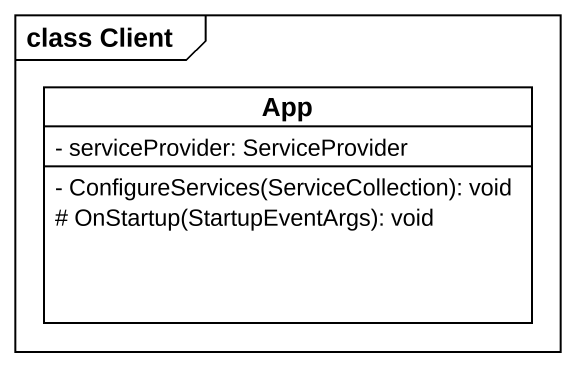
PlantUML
@startuml
mainframe class Client
hide circle
hide empty members
skinparam classAttributeIconSize 0
class App {
  - serviceProvider: ServiceProvider
  - ConfigureServices(ServiceCollection): void
  # OnStartup(StartupEventArgs): void
}
@enduml
